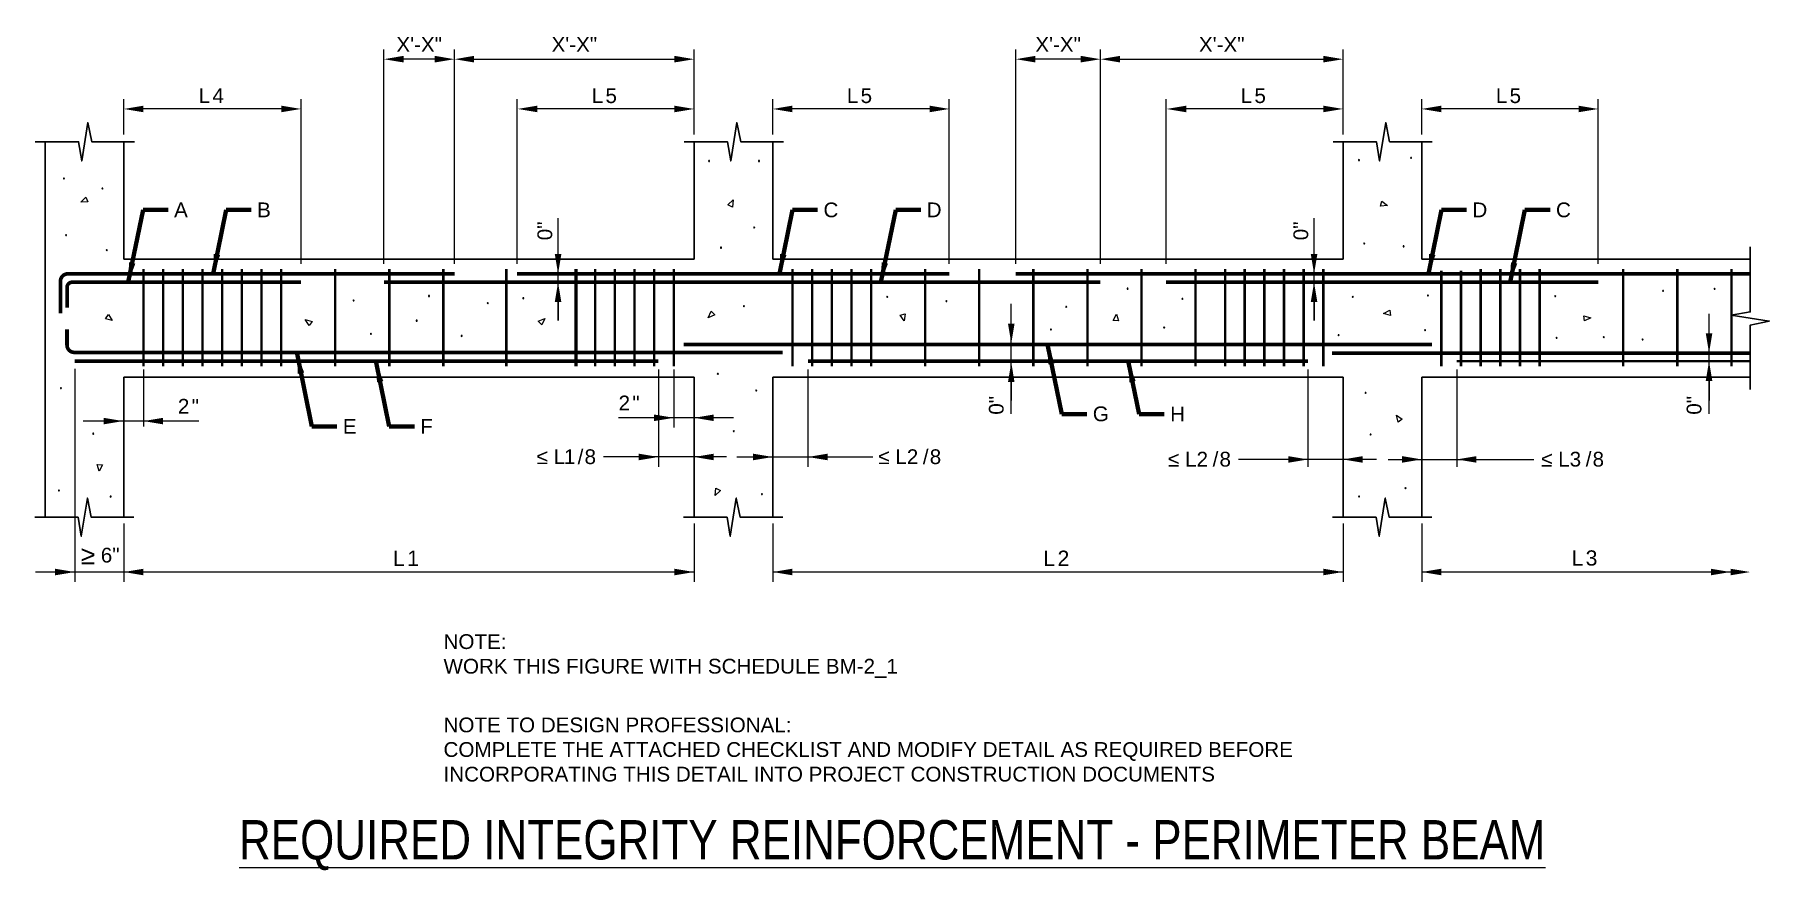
# Model space of a CAD drawing. Header units: inches. Extents: x -2233 to -2056, y 1229 to 1314.
import ezdxf

# ---------------------------------------------------------------- set-up
doc = ezdxf.new("R2010")
doc.units = ezdxf.units.IN
doc.header["$LTSCALE"] = 5
doc.header["$MEASUREMENT"] = 0
doc.linetypes.add('HIDDEN', pattern=[0.375, 0.25, -0.125])
for name, color, linetype, lineweight in [('S-ANNO-DIMS', 1, 'Continuous', 20), ('S-ANNO-TEXT', 7, 'Continuous', 20), ('S-DELT-PATT', 7, 'Continuous', 15), ('S-DETL', 3, 'Continuous', 30)]:
    doc.layers.add(name, color=color, linetype=linetype, lineweight=lineweight)
doc.styles.add('Romans', font='arial.ttf')
doc.dimstyles.get("Standard").update_dxf_attribs({"dimtxt": 0.18, "dimasz": 0.18, "dimexe": 0.18, "dimexo": 0.0625, "dimgap": 0.09, "dimtad": 0, "dimtih": 1, "dimtoh": 1, "dimdec": 4, "dimzin": 0, "dimdsep": 46, "dimtxsty": 'Standard', "dimcen": 0.09, "dimadec": 0, "dimazin": 0, "dimtfac": 1, "dimtdec": 4, "dimtofl": 0, "dimtmove": 0, "dimatfit": 3, "dimfxl": 1, "dimtolj": 1, "dimtzin": 0, "dimarcsym": 0})

# ---------------------------------------------------------------- blocks, each defined once
blk = doc.blocks.new('*D0')
at = {"layer": 'Defpoints', "color": 0, "transparency": 16777216}
for p in [(-2165.56, 1311.31), (-2165.56, 1302.92), (-2189.93, 1289.5)]:
    blk.add_point(p, dxfattribs=at)
at = {"layer": 'S-ANNO-DIMS', "transparency": 16777216}
for p, q in [((-2189.93, 1290.5), (-2189.93, 1312.31)), ((-2187.93, 1311.31), (-2167.56, 1311.31)), ((-2165.56, 1303.92), (-2165.56, 1312.31))]:
    blk.add_line(p, q, dxfattribs=at)
for points in [[(-2187.93, 1311.65), (-2187.93, 1310.98), (-2189.93, 1311.31)], [(-2167.56, 1311.65), (-2167.56, 1310.98), (-2165.56, 1311.31)]]:
    blk.add_solid(points, dxfattribs=at)
at = {"layer": 'S-ANNO-DIMS', "transparency": 16777216, "insert": (-2177.74, 1312.81), "char_height": 1.5, "attachment_point": 5, "style": 'Romans'}
blk.add_mtext('\\A1;X\'-X"', dxfattribs=at)
blk = doc.blocks.new('*D1')
at = {"layer": 'Defpoints', "color": 0, "transparency": 16777216}
for p in [(-2197.11, 1311.31), (-2197.11, 1289.5), (-2189.93, 1289.5)]:
    blk.add_point(p, dxfattribs=at)
at = {"layer": 'S-ANNO-DIMS', "transparency": 16777216}
for p, q in [((-2197.11, 1290.5), (-2197.11, 1312.31)), ((-2191.93, 1311.31), (-2195.11, 1311.31)), ((-2189.93, 1290.5), (-2189.93, 1312.31))]:
    blk.add_line(p, q, dxfattribs=at)
for points in [[(-2195.11, 1311.65), (-2195.11, 1310.98), (-2197.11, 1311.31)], [(-2191.93, 1311.65), (-2191.93, 1310.98), (-2189.93, 1311.31)]]:
    blk.add_solid(points, dxfattribs=at)
at = {"layer": 'S-ANNO-DIMS', "transparency": 16777216, "insert": (-2193.52, 1312.81), "char_height": 1.5, "attachment_point": 5, "style": 'Romans'}
blk.add_mtext('\\A1;X\'-X"', dxfattribs=at)
blk = doc.blocks.new('*D2')
at = {"layer": 'Defpoints', "color": 0, "transparency": 16777216}
for p in [(-2099.56, 1311.31), (-2099.56, 1302.92), (-2124.24, 1289.5)]:
    blk.add_point(p, dxfattribs=at)
at = {"layer": 'S-ANNO-DIMS', "transparency": 16777216}
for p, q in [((-2124.24, 1290.5), (-2124.24, 1312.31)), ((-2122.24, 1311.31), (-2101.56, 1311.31)), ((-2099.56, 1303.92), (-2099.56, 1312.31))]:
    blk.add_line(p, q, dxfattribs=at)
for points in [[(-2122.24, 1311.65), (-2122.24, 1310.98), (-2124.24, 1311.31)], [(-2101.56, 1311.65), (-2101.56, 1310.98), (-2099.56, 1311.31)]]:
    blk.add_solid(points, dxfattribs=at)
at = {"layer": 'S-ANNO-DIMS', "transparency": 16777216, "insert": (-2111.9, 1312.81), "char_height": 1.5, "attachment_point": 5, "style": 'Romans'}
blk.add_mtext('\\A1;X\'-X"', dxfattribs=at)
blk = doc.blocks.new('*D3')
at = {"layer": 'Defpoints', "color": 0, "transparency": 16777216}
for p in [(-2132.85, 1311.31), (-2132.85, 1289.5), (-2124.24, 1289.5)]:
    blk.add_point(p, dxfattribs=at)
at = {"layer": 'S-ANNO-DIMS', "transparency": 16777216}
for p, q in [((-2132.85, 1290.5), (-2132.85, 1312.31)), ((-2126.24, 1311.31), (-2130.85, 1311.31)), ((-2124.24, 1290.5), (-2124.24, 1312.31))]:
    blk.add_line(p, q, dxfattribs=at)
for points in [[(-2130.85, 1311.65), (-2130.85, 1310.98), (-2132.85, 1311.31)], [(-2126.24, 1311.65), (-2126.24, 1310.98), (-2124.24, 1311.31)]]:
    blk.add_solid(points, dxfattribs=at)
at = {"layer": 'S-ANNO-DIMS', "transparency": 16777216, "insert": (-2128.54, 1312.81), "char_height": 1.5, "attachment_point": 5, "style": 'Romans'}
blk.add_mtext('\\A1;X\'-X"', dxfattribs=at)

msp = doc.modelspace()

# ---------------------------------------------------------------- linework, layer by layer
at = {"layer": 'S-ANNO-DIMS'}
for p, q in [((-2223.561649, 1303.670649), (-2223.561649, 1307.253982)), ((-2205.536859, 1290.499494), (-2205.536859, 1307.253982)), ((-2183.561649, 1290.499494), (-2183.561649, 1307.253982)), ((-2157.561649, 1303.670683), (-2157.561649, 1307.253982)), ((-2139.61324, 1290.499494), (-2139.61324, 1307.253982)), ((-2117.561649, 1290.499494), (-2117.561649, 1307.253982)), ((-2099.561649, 1303.670717), (-2099.561649, 1307.253982)), ((-2091.561649, 1303.670717), (-2091.561649, 1307.253982)), ((-2073.61324, 1290.499494), (-2073.61324, 1307.253982)), ((-2207.536859, 1306.253982), (-2221.561649, 1306.253982)), ((-2167.561649, 1306.253982), (-2181.510058, 1306.253982)), ((-2165.561649, 1303.670683), (-2165.561649, 1307.003982)), ((-2141.61324, 1306.253982), (-2155.561649, 1306.253982)), ((-2101.561649, 1306.254016), (-2115.510058, 1306.254016)), ((-2075.61324, 1306.254016), (-2089.561649, 1306.254016)), ((-2179.396408, 1284.766685), (-2179.396408, 1295.150468)), ((-2102.509793, 1284.766685), (-2102.509793, 1295.150468)), ((-2179.396408, 1286.766685), (-2179.396408, 1284.766685)), ((-2133.305913, 1275.277593), (-2133.305913, 1286.435692)), ((-2102.509793, 1286.766685), (-2102.509793, 1284.766685)), ((-2062.340808, 1283.450611), (-2062.340808, 1285.450611)), ((-2062.340808, 1275.277593), (-2062.340808, 1285.002506)), ((-2062.340808, 1280.624613), (-2062.340808, 1283.172819)), ((-2228.550112, 1279.861919), (-2228.550112, 1258.198249)), ((-2221.561649, 1279.782544), (-2221.561649, 1273.974477)), ((-2169.191796, 1279.782544), (-2169.191796, 1269.890355)), ((-2167.623786, 1279.782544), (-2167.623786, 1273.882406)), ((-2153.993665, 1279.782544), (-2153.993665, 1269.890355)), ((-2103.129633, 1279.782544), (-2103.129633, 1269.890355)), ((-2087.993665, 1279.782544), (-2087.993665, 1269.890355)), ((-2133.305913, 1278.624613), (-2133.305913, 1276.624613)), ((-2062.340808, 1278.624613), (-2062.340808, 1276.624613)), ((-2215.943641, 1274.535391), (-2227.685923, 1274.535391)), ((-2161.561649, 1274.868724), (-2173.241794, 1274.868724)), ((-2162.260541, 1270.890946), (-2174.788187, 1270.890946)), ((-2161.213226, 1270.890946), (-2147.376666, 1270.890946)), ((-2096.146139, 1270.640355), (-2110.212052, 1270.640355)), ((-2094.977159, 1270.640355), (-2080.161551, 1270.640355)), ((-2223.561649, 1264.121354), (-2223.561649, 1258.198249)), ((-2165.561649, 1264.121388), (-2165.561649, 1258.198249)), ((-2157.561649, 1264.121388), (-2157.561649, 1258.198249)), ((-2099.561649, 1264.121422), (-2099.561649, 1258.198249)), ((-2091.561649, 1264.121388), (-2091.561649, 1258.198249)), ((-2165.561649, 1259.199578), (-2232.550112, 1259.199578)), ((-2099.561649, 1259.199578), (-2157.561649, 1259.199578)), ((-2059.654342, 1259.199578), (-2091.561649, 1259.199578))]:
    msp.add_line(p, q, dxfattribs=at)
for points in [[(-2221.561649, 1306.587315), (-2221.561649, 1305.920649), (-2223.561649, 1306.253982)], [(-2207.536859, 1306.587315), (-2207.536859, 1305.920649), (-2205.536859, 1306.253982)], [(-2181.510058, 1306.587315), (-2181.510058, 1305.920649), (-2183.510058, 1306.253982)], [(-2167.561649, 1306.587315), (-2167.561649, 1305.920649), (-2165.561649, 1306.253982)], [(-2155.561649, 1306.587315), (-2155.561649, 1305.920649), (-2157.561649, 1306.253982)], [(-2141.61324, 1306.587315), (-2141.61324, 1305.920649), (-2139.61324, 1306.253982)], [(-2115.510058, 1306.587349), (-2115.510058, 1305.920683), (-2117.510058, 1306.254016)], [(-2101.561649, 1306.587349), (-2101.561649, 1305.920683), (-2099.561649, 1306.254016)], [(-2089.561649, 1306.587349), (-2089.561649, 1305.920683), (-2091.561649, 1306.254016)], [(-2075.61324, 1306.587349), (-2075.61324, 1305.920683), (-2073.61324, 1306.254016)], [(-2179.729703, 1291.499263), (-2179.063036, 1291.499263), (-2179.39637, 1289.499263)], [(-2102.843088, 1291.499263), (-2102.176422, 1291.499263), (-2102.509755, 1289.499263)], [(-2179.729742, 1286.643745), (-2179.063075, 1286.643745), (-2179.396408, 1288.643745)], [(-2102.843127, 1286.643745), (-2102.17646, 1286.643745), (-2102.509793, 1288.643745)], [(-2133.639207, 1284.435924), (-2132.972541, 1284.435924), (-2133.305874, 1282.435924)], [(-2062.674142, 1283.450611), (-2062.007475, 1283.450611), (-2062.340808, 1281.450611)], [(-2133.639246, 1278.501672), (-2132.972579, 1278.501672), (-2133.305913, 1280.501672)], [(-2062.674142, 1278.624613), (-2062.007475, 1278.624613), (-2062.340808, 1280.624613)], [(-2225.623786, 1274.868724), (-2225.623786, 1274.202058), (-2223.623786, 1274.535391)], [(-2219.561649, 1274.868724), (-2219.561649, 1274.202058), (-2221.561649, 1274.535391)], [(-2169.623786, 1275.202058), (-2169.623786, 1274.535391), (-2167.623786, 1274.868724)], [(-2163.561649, 1275.202058), (-2163.561649, 1274.535391), (-2165.561649, 1274.868724)], [(-2171.191796, 1271.224279), (-2171.191796, 1270.557612), (-2169.191796, 1270.890946)], [(-2163.561649, 1271.224279), (-2163.561649, 1270.557612), (-2165.561649, 1270.890946)], [(-2159.561649, 1271.224279), (-2159.561649, 1270.557612), (-2157.561649, 1270.890946)], [(-2151.993665, 1271.224279), (-2151.993665, 1270.557612), (-2153.993665, 1270.890946)], [(-2105.129633, 1270.973689), (-2105.129633, 1270.307022), (-2103.129633, 1270.640355)], [(-2097.561649, 1270.973689), (-2097.561649, 1270.307022), (-2099.561649, 1270.640355)], [(-2093.561649, 1270.973689), (-2093.561649, 1270.307022), (-2091.561649, 1270.640355)], [(-2085.993665, 1270.973689), (-2085.993665, 1270.307022), (-2087.993665, 1270.640355)], [(-2230.550112, 1259.532912), (-2230.550112, 1258.866245), (-2228.550112, 1259.199578)], [(-2221.561649, 1259.532912), (-2221.561649, 1258.866245), (-2223.561649, 1259.199578)], [(-2167.561649, 1259.532912), (-2167.561649, 1258.866245), (-2165.561649, 1259.199578)], [(-2155.561649, 1259.532912), (-2155.561649, 1258.866245), (-2157.561649, 1259.199578)], [(-2101.561649, 1259.532912), (-2101.561649, 1258.866245), (-2099.561649, 1259.199578)], [(-2089.561649, 1259.532912), (-2089.561649, 1258.866245), (-2091.561649, 1259.199578)], [(-2062.154342, 1259.532912), (-2062.154342, 1258.866245), (-2060.154342, 1259.199578)], [(-2060.154342, 1259.532912), (-2060.154342, 1258.866245), (-2058.154342, 1259.199578)], [(-2059.654342, 1259.449578), (-2059.654342, 1258.949578), (-2058.154342, 1259.199578)]]:
    msp.add_solid(points, dxfattribs=at)
at = {"layer": 'S-DELT-PATT', "flags": 128}
for points in [[(-2164.082557, 1300.96293, 1), (-2163.978877, 1300.96293, 1)], [(-2164.082557, 1300.96293, 1), (-2163.978877, 1300.96293, 1)], [(-2159.013985, 1300.96293, 1), (-2158.910305, 1300.96293, 1)], [(-2159.013985, 1300.96293, 1), (-2158.910305, 1300.96293, 1)], [(-2097.992122, 1301.059306, 1), (-2097.888442, 1301.059306, 1)], [(-2097.992122, 1301.059306, 1), (-2097.888442, 1301.059306, 1)], [(-2092.699743, 1301.286005, 1), (-2092.596063, 1301.286005, 1)], [(-2092.699743, 1301.286005, 1), (-2092.596063, 1301.286005, 1)], [(-2229.699674, 1299.196603, 1), (-2229.595994, 1299.196603, 1)], [(-2229.699674, 1299.196603, 1), (-2229.595994, 1299.196603, 1)], [(-2225.788055, 1298.163881, 1), (-2225.684375, 1298.163881, 1)], [(-2225.788055, 1298.163881, 1), (-2225.684375, 1298.163881, 1)], [(-2229.47826, 1293.442862, 1), (-2229.37458, 1293.442862, 1)], [(-2229.47826, 1293.442862, 1), (-2229.37458, 1293.442862, 1)], [(-2159.496706, 1294.208332, 1), (-2159.393026, 1294.208332, 1)], [(-2159.496706, 1294.208332, 1), (-2159.393026, 1294.208332, 1)], [(-2225.34523, 1291.893777, 1), (-2225.24155, 1291.893777, 1)], [(-2225.34523, 1291.893777, 1), (-2225.24155, 1291.893777, 1)], [(-2162.875754, 1292.157829, 1), (-2162.772074, 1292.157829, 1)], [(-2162.875754, 1292.157829, 1), (-2162.772074, 1292.157829, 1)], [(-2097.462884, 1292.595883, 1), (-2097.359204, 1292.595883, 1)], [(-2097.462884, 1292.595883, 1), (-2097.359204, 1292.595883, 1)], [(-2093.455797, 1292.293618, 1), (-2093.352117, 1292.293618, 1)], [(-2093.455797, 1292.293618, 1), (-2093.352117, 1292.293618, 1)], [(-2121.523264, 1287.989981, 1), (-2121.419584, 1287.989981, 1)], [(-2121.523264, 1287.989981, 1), (-2121.419584, 1287.989981, 1)], [(-2061.832894, 1287.982519, 1), (-2061.729214, 1287.982519, 1)], [(-2061.832894, 1287.982519, 1), (-2061.729214, 1287.982519, 1)], [(-2200.251833, 1286.803929, 1), (-2200.148153, 1286.803929, 1)], [(-2200.251833, 1286.803929, 1), (-2200.148153, 1286.803929, 1)], [(-2192.576204, 1287.246526, 1), (-2192.472524, 1287.246526, 1)], [(-2192.576204, 1287.246526, 1), (-2192.472524, 1287.246526, 1)], [(-2186.59807, 1286.508867, 1), (-2186.49439, 1286.508867, 1)], [(-2186.59807, 1286.508867, 1), (-2186.49439, 1286.508867, 1)], [(-2182.981668, 1287.025228, 1), (-2182.877988, 1287.025228, 1)], [(-2182.981668, 1287.025228, 1), (-2182.877988, 1287.025228, 1)], [(-2160.545218, 1286.213802, 1), (-2160.441538, 1286.213802, 1)], [(-2160.545218, 1286.213802, 1), (-2160.441538, 1286.213802, 1)], [(-2145.972683, 1287.172945, 1), (-2145.869003, 1287.172945, 1)], [(-2145.972683, 1287.172945, 1), (-2145.869003, 1287.172945, 1)], [(-2139.953221, 1286.727291, 1), (-2139.849541, 1286.727291, 1)], [(-2139.953221, 1286.727291, 1), (-2139.849541, 1286.727291, 1)], [(-2127.76567, 1286.133082, 1), (-2127.66199, 1286.133082, 1)], [(-2127.76567, 1286.133082, 1), (-2127.66199, 1286.133082, 1)], [(-2115.94969, 1286.950118, 1), (-2115.84601, 1286.950118, 1)], [(-2115.94969, 1286.950118, 1), (-2115.84601, 1286.950118, 1)], [(-2098.624493, 1287.166038, 1), (-2098.520813, 1287.166038, 1)], [(-2098.624493, 1287.166038, 1), (-2098.520813, 1287.166038, 1)], [(-2090.98907, 1287.305638, 1), (-2090.88539, 1287.305638, 1)], [(-2090.98907, 1287.305638, 1), (-2090.88539, 1287.305638, 1)], [(-2078.033345, 1287.236341, 1), (-2077.929665, 1287.236341, 1)], [(-2078.033345, 1287.236341, 1), (-2077.929665, 1287.236341, 1)], [(-2067.058846, 1287.758666, 1), (-2066.955166, 1287.758666, 1)], [(-2067.058846, 1287.758666, 1), (-2066.955166, 1287.758666, 1)], [(-2193.830875, 1284.738484, 1), (-2193.727195, 1284.738484, 1)], [(-2193.830875, 1284.738484, 1), (-2193.727195, 1284.738484, 1)], [(-2198.480534, 1283.410698, 1), (-2198.376854, 1283.410698, 1)], [(-2198.480534, 1283.410698, 1), (-2198.376854, 1283.410698, 1)], [(-2189.255019, 1283.1894, 1), (-2189.151339, 1283.1894, 1)], [(-2189.255019, 1283.1894, 1), (-2189.151339, 1283.1894, 1)], [(-2129.32627, 1283.830531, 1), (-2129.22259, 1283.830531, 1)], [(-2129.32627, 1283.830531, 1), (-2129.22259, 1283.830531, 1)], [(-2117.807548, 1284.053357, 1), (-2117.703868, 1284.053357, 1)], [(-2117.807548, 1284.053357, 1), (-2117.703868, 1284.053357, 1)], [(-2100.067774, 1283.257237, 1), (-2099.964094, 1283.257237, 1)], [(-2100.067774, 1283.257237, 1), (-2099.964094, 1283.257237, 1)], [(-2091.268414, 1283.769103, 1), (-2091.164734, 1283.769103, 1)], [(-2091.268414, 1283.769103, 1), (-2091.164734, 1283.769103, 1)], [(-2077.898146, 1283.00094, 1), (-2077.794466, 1283.00094, 1)], [(-2077.898146, 1283.00094, 1), (-2077.794466, 1283.00094, 1)], [(-2073.10602, 1283.057742, 1), (-2073.00234, 1283.057742, 1)], [(-2073.10602, 1283.057742, 1), (-2073.00234, 1283.057742, 1)], [(-2069.149227, 1282.833889, 1), (-2069.045547, 1282.833889, 1)], [(-2069.149227, 1282.833889, 1), (-2069.045547, 1282.833889, 1)], [(-2163.199151, 1279.328511, 1), (-2163.095471, 1279.328511, 1)], [(-2163.199151, 1279.328511, 1), (-2163.095471, 1279.328511, 1)], [(-2230.00372, 1277.884759, 1), (-2229.90004, 1277.884759, 1)], [(-2230.00372, 1277.884759, 1), (-2229.90004, 1277.884759, 1)], [(-2159.29055, 1277.656955, 1), (-2159.18687, 1277.656955, 1)], [(-2159.29055, 1277.656955, 1), (-2159.18687, 1277.656955, 1)], [(-2097.320885, 1277.394034, 1), (-2097.217205, 1277.394034, 1)], [(-2097.320885, 1277.394034, 1), (-2097.217205, 1277.394034, 1)], [(-2226.72427, 1273.256644, 1), (-2226.62059, 1273.256644, 1)], [(-2226.72427, 1273.256644, 1), (-2226.62059, 1273.256644, 1)], [(-2161.578478, 1273.526064, 1), (-2161.474798, 1273.526064, 1)], [(-2161.578478, 1273.526064, 1), (-2161.474798, 1273.526064, 1)], [(-2096.808753, 1273.159498, 1), (-2096.705073, 1273.159498, 1)], [(-2096.808753, 1273.159498, 1), (-2096.705073, 1273.159498, 1)], [(-2230.216303, 1267.477259, 1), (-2230.112623, 1267.477259, 1)], [(-2230.216303, 1267.477259, 1), (-2230.112623, 1267.477259, 1)], [(-2224.952213, 1266.860572, 1), (-2224.848533, 1266.860572, 1)], [(-2224.952213, 1266.860572, 1), (-2224.848533, 1266.860572, 1)], [(-2158.713029, 1267.121042, 1), (-2158.609349, 1267.121042, 1)], [(-2158.713029, 1267.121042, 1), (-2158.609349, 1267.121042, 1)], [(-2097.987075, 1266.878569, 1), (-2097.883395, 1266.878569, 1)], [(-2097.987075, 1266.878569, 1), (-2097.883395, 1266.878569, 1)], [(-2093.263127, 1267.720026, 1), (-2093.159447, 1267.720026, 1)], [(-2093.263127, 1267.720026, 1), (-2093.159447, 1267.720026, 1)]]:
    msp.add_lwpolyline(points, format="xyb", close=True, dxfattribs=at)
for points in [[(-2227.208812, 1296.811266), (-2227.940794, 1296.771575), (-2227.432875, 1297.291771)], [(-2227.208812, 1296.811266), (-2227.940794, 1296.771575), (-2227.432875, 1297.291771)], [(-2162.124977, 1296.513718), (-2161.58976, 1297.014632), (-2161.644473, 1296.289655)], [(-2162.124977, 1296.513718), (-2161.58976, 1297.014632), (-2161.644473, 1296.289655)], [(-2095.628502, 1296.882239), (-2095.042258, 1296.442135), (-2095.765722, 1296.370126)], [(-2095.628502, 1296.882239), (-2095.042258, 1296.442135), (-2095.765722, 1296.370126)], [(-2225.133971, 1285.359795), (-2224.733606, 1284.745725), (-2225.438068, 1284.925498)], [(-2225.133971, 1285.359795), (-2224.733606, 1284.745725), (-2225.438068, 1284.925498)], [(-2204.702098, 1284.237599), (-2205.102463, 1284.851668), (-2204.398, 1284.671895)], [(-2204.702098, 1284.237599), (-2205.102463, 1284.851668), (-2204.398, 1284.671895)], [(-2181.426008, 1284.685082), (-2180.751745, 1284.972732), (-2181.051115, 1284.310189)], [(-2181.426008, 1284.685082), (-2180.751745, 1284.972732), (-2181.051115, 1284.310189)], [(-2163.466482, 1285.323735), (-2164.140745, 1285.036085), (-2163.841375, 1285.698628)], [(-2163.466482, 1285.323735), (-2164.140745, 1285.036085), (-2163.841375, 1285.698628)], [(-2144.106367, 1285.438823), (-2144.194386, 1284.711069), (-2144.61848, 1285.301602)], [(-2144.106367, 1285.438823), (-2144.194386, 1284.711069), (-2144.61848, 1285.301602)], [(-2122.930849, 1284.757276), (-2122.599232, 1285.411037), (-2122.402689, 1284.711068)], [(-2122.930849, 1284.757276), (-2122.599232, 1285.411037), (-2122.402689, 1284.711068)], [(-2094.745973, 1285.271665), (-2095.447386, 1285.48472), (-2094.792181, 1285.799826)], [(-2094.745973, 1285.271665), (-2095.447386, 1285.48472), (-2094.792181, 1285.799826)], [(-2075.068494, 1285.239228), (-2074.36708, 1285.026174), (-2075.022286, 1284.711068)], [(-2075.068494, 1285.239228), (-2074.36708, 1285.026174), (-2075.022286, 1284.711068)], [(-2093.972455, 1274.433461), (-2094.138651, 1275.14743), (-2093.538158, 1274.737559)], [(-2093.972455, 1274.433461), (-2094.138651, 1275.14743), (-2093.538158, 1274.737559)], [(-2225.745231, 1270.091248), (-2226.076848, 1269.437487), (-2226.273392, 1270.137456)], [(-2225.745231, 1270.091248), (-2226.076848, 1269.437487), (-2226.273392, 1270.137456)], [(-2162.876726, 1267.485738), (-2163.411943, 1266.984824), (-2163.35723, 1267.709801)], [(-2162.876726, 1267.485738), (-2163.411943, 1266.984824), (-2163.35723, 1267.709801)]]:
    msp.add_lwpolyline(points, close=True, dxfattribs=at)
at = {"layer": 'S-DETL', "linetype": 'Continuous'}
for p, q in [((-2231.561649, 1302.920649), (-2231.561649, 1264.771842)), ((-2223.561649, 1302.920649), (-2223.561649, 1290.999494)), ((-2165.561649, 1302.920683), (-2165.561649, 1290.999494)), ((-2157.561649, 1302.920683), (-2157.561649, 1290.999494)), ((-2099.561649, 1302.920717), (-2099.561649, 1290.999494)), ((-2091.561649, 1302.920717), (-2091.561649, 1290.999494)), ((-2165.561649, 1290.999494), (-2223.561649, 1290.999494)), ((-2099.561649, 1290.999494), (-2157.561649, 1290.999494)), ((-2058.154342, 1290.999494), (-2091.561649, 1290.999494)), ((-2187.608783, 1278.999494), (-2223.561649, 1278.999494)), ((-2223.561649, 1278.999494), (-2223.561649, 1264.771842)), ((-2165.561649, 1278.999494), (-2187.608783, 1278.999494)), ((-2165.561649, 1278.999494), (-2165.561649, 1264.771877)), ((-2099.561649, 1278.999494), (-2157.561649, 1278.999494)), ((-2157.561649, 1278.999494), (-2157.561649, 1264.771877)), ((-2099.561649, 1278.999529), (-2099.561649, 1264.771911)), ((-2091.561649, 1278.999529), (-2091.561649, 1264.771911)), ((-2058.154342, 1278.999494), (-2091.561649, 1278.999494))]:
    msp.add_line(p, q, dxfattribs=at)
for points in [[(-2222.484596, 1302.920649), (-2226.825567, 1302.920649), (-2227.225648, 1304.863941), (-2227.842567, 1300.977357), (-2228.166449, 1302.920649), (-2232.583619, 1302.920649)], [(-2156.484596, 1302.920683), (-2160.825567, 1302.920683), (-2161.225648, 1304.863975), (-2161.842567, 1300.977391), (-2162.166449, 1302.920683), (-2166.583619, 1302.920683)], [(-2090.484596, 1302.920717), (-2094.825567, 1302.920717), (-2095.225648, 1304.864009), (-2095.842567, 1300.977425), (-2096.166449, 1302.920717), (-2100.583619, 1302.920717)], [(-2058.154342, 1277.745458), (-2058.154342, 1284.290988), (-2056.21105, 1284.691069), (-2060.097634, 1285.307988), (-2058.154342, 1285.63187), (-2058.154342, 1292.253599)], [(-2222.525556, 1264.771842), (-2226.866527, 1264.771842), (-2227.266608, 1266.715134), (-2227.883527, 1262.82855), (-2228.207409, 1264.771842), (-2232.624579, 1264.771842)], [(-2156.525556, 1264.771877), (-2160.866527, 1264.771877), (-2161.266608, 1266.715169), (-2161.883527, 1262.828585), (-2162.207409, 1264.771877), (-2166.624579, 1264.771877)], [(-2090.525556, 1264.771911), (-2094.866527, 1264.771911), (-2095.266608, 1266.715203), (-2095.883527, 1262.828619), (-2096.207409, 1264.771911), (-2100.624579, 1264.771911)]]:
    msp.add_lwpolyline(points, dxfattribs=at)
at = {"layer": 'S-DETL', "linetype": 'Continuous', "const_width": 0.375}
for points in [[(-2189.92698, 1289.499494), (-2229.25234, 1289.499494, 0.4142135624), (-2230.00234, 1288.749494), (-2230.00234, 1285.499494)], [(-2205.536859, 1288.643745), (-2228.825989, 1288.643745, 0.4142135624), (-2229.325989, 1288.143745), (-2229.325989, 1286.057673)], [(-2156.56165, 1281.516996), (-2187.608783, 1281.516996), (-2228.589419, 1281.516996, -0.4142135624), (-2229.339419, 1282.266996), (-2229.339419, 1283.873069)]]:
    msp.add_lwpolyline(points, format="xyb", dxfattribs=at)
at = {"layer": 'S-DETL', "linetype": 'Continuous'}
for points, const_width in [([(-2221.561649, 1280.115309), (-2221.561649, 1290.002799)], 0.25), ([(-2219.561649, 1280.115309), (-2219.561649, 1290.002799)], 0.25), ([(-2217.561649, 1280.115309), (-2217.561649, 1290.002799)], 0.25), ([(-2215.561649, 1280.115309), (-2215.561649, 1290.002799)], 0.25), ([(-2213.561649, 1280.115309), (-2213.561649, 1290.002799)], 0.25), ([(-2211.561649, 1280.115309), (-2211.561649, 1290.002799)], 0.25), ([(-2209.561649, 1280.115309), (-2209.561649, 1290.002799)], 0.25), ([(-2207.561649, 1280.115309), (-2207.561649, 1290.002799)], 0.25), ([(-2202.061042, 1280.115309), (-2202.061042, 1290.002799)], 0.25), ([(-2196.560434, 1280.115309), (-2196.560434, 1290.002799)], 0.25), ([(-2191.059827, 1280.115309), (-2191.059827, 1290.002799)], 0.25), ([(-2184.654314, 1280.115309), (-2184.654314, 1290.002799)], 0.25), ([(-2183.561649, 1289.499494), (-2139.61324, 1289.499494)], 0.375), ([(-2177.624401, 1280.115309), (-2177.612802, 1290.002799)], 0.25), ([(-2177.540162, 1280.115309), (-2177.540162, 1290.002799)], 0.25), ([(-2175.624399, 1280.115309), (-2175.612801, 1290.002799)], 0.25), ([(-2173.624398, 1280.115309), (-2173.6128, 1290.002799)], 0.25), ([(-2171.624396, 1280.115309), (-2171.612798, 1290.002799)], 0.25), ([(-2169.624395, 1280.115309), (-2169.612797, 1290.002799)], 0.25), ([(-2167.624394, 1280.115309), (-2167.612796, 1290.002799)], 0.25), ([(-2155.561649, 1280.115309), (-2155.561649, 1290.002799)], 0.25), ([(-2153.561649, 1280.115309), (-2153.561649, 1290.002799)], 0.25), ([(-2151.561649, 1280.115309), (-2151.561649, 1290.002799)], 0.25), ([(-2149.561649, 1280.115309), (-2149.561649, 1290.002799)], 0.25), ([(-2147.561649, 1280.115309), (-2147.561649, 1290.002799)], 0.25), ([(-2142.061042, 1280.115309), (-2142.061042, 1290.002799)], 0.25), ([(-2136.560434, 1280.115309), (-2136.560434, 1290.002799)], 0.25), ([(-2132.850329, 1289.499494), (-2058.154342, 1289.499494)], 0.375), ([(-2131.059827, 1280.115309), (-2131.059827, 1290.002799)], 0.25), ([(-2125.559219, 1280.115309), (-2125.559219, 1290.002799)], 0.25), ([(-2120.058612, 1280.115309), (-2120.058612, 1290.002799)], 0.25), ([(-2114.558004, 1280.115309), (-2114.558004, 1290.002799)], 0.25), ([(-2111.561649, 1280.115309), (-2111.561649, 1290.002799)], 0.25), ([(-2109.561649, 1280.115309), (-2109.561649, 1290.002799)], 0.25), ([(-2107.561649, 1280.115309), (-2107.561649, 1290.002799)], 0.25), ([(-2105.561649, 1280.115309), (-2105.561649, 1290.002799)], 0.25), ([(-2103.561649, 1280.115309), (-2103.561649, 1290.002799)], 0.25), ([(-2101.561649, 1280.115309), (-2101.561649, 1290.002799)], 0.25), ([(-2089.561649, 1280.115309), (-2089.561649, 1289.8158)], 0.25), ([(-2087.561649, 1280.115309), (-2087.561649, 1289.8158)], 0.25), ([(-2085.561649, 1280.115309), (-2085.561649, 1290.002799)], 0.25), ([(-2083.561649, 1280.115309), (-2083.561649, 1290.002799)], 0.25), ([(-2081.561649, 1280.115309), (-2081.561649, 1290.002799)], 0.25), ([(-2079.561649, 1280.115309), (-2079.561649, 1290.002799)], 0.25), ([(-2071.064687, 1280.115309), (-2071.064687, 1290.002799)], 0.25), ([(-2065.564079, 1280.115309), (-2065.564079, 1290.002799)], 0.25), ([(-2060.063472, 1280.115309), (-2060.063472, 1290.002799)], 0.25), ([(-2124.235415, 1288.643745), (-2187.608783, 1288.643745), (-2197.106157, 1288.643745)], 0.375), ([(-2117.561649, 1288.643745), (-2073.61324, 1288.643745)], 0.375), ([(-2228.550112, 1280.611919), (-2187.608783, 1280.611919), (-2169.191796, 1280.611919)], 0.375), ([(-2166.621817, 1282.311715), (-2090.529436, 1282.311715)], 0.375), ([(-2153.993665, 1280.624618), (-2103.129633, 1280.624618)], 0.375), ([(-2100.669213, 1281.450611), (-2058.154342, 1281.450611)], 0.375), ([(-2087.993665, 1280.624613), (-2058.154342, 1280.624613)], 0.25)]:
    msp.add_lwpolyline(points, dxfattribs=dict(at, const_width=const_width))

# ---------------------------------------------------------------- texts
at = {"layer": 'S-ANNO-DIMS', "style": 'Romans'}
for s, insert, char_height, attachment_point in [('\\A1;\\pxqc;{\\T1.2;L4}', (-2214.549254, 1308.353982), 1.5, 2), ('\\A1;\\pxqc;{\\T1.2;L5}', (-2174.574044, 1308.353982), 1.5, 2), ('\\A1;\\pxqc;{\\T1.2;L5}', (-2148.625635, 1308.353982), 1.5, 2), ('\\A1;\\pxqc;{\\T1.2;L5}', (-2108.574044, 1308.354016), 1.5, 2), ('\\A1;\\pxqc;{\\T1.2;L5}', (-2082.625635, 1308.354016), 1.5, 2), ('\\A1;\\pxql;{\\T1.2;2"}', (-2218.061649, 1276.79153), 1.5, 1), ('\\A1;\\pxql;{\\T1.2;2"}', (-2173.241794, 1277.124863), 1.5, 1), ('≤ {\\A1;\\T0.9;L\\T1.2;1/\\T1;8}', (-2175.538187, 1271.666526), 1.49999999, 3), ('≤ {\\A1;L\\T1.4;2\\T1.2;/\\T1;8}', (-2140.433282, 1271.666526), 1.49999999, 3), ('≤ {\\A1;L\\T1.4;2\\T1.2;/\\T1;8}', (-2110.962052, 1271.415935), 1.49999999, 3), ('≤ {\\A1;L\\T1.4;3\\T1.2;/\\T1;8}', (-2079.411551, 1271.415935), 1.49999999, 1)]:
    msp.add_mtext(s, dxfattribs=dict(at, insert=insert, char_height=char_height, attachment_point=attachment_point))
at = {"layer": 'S-ANNO-DIMS', "char_height": 1.5, "attachment_point": 5, "rotation": 90, "style": 'Romans'}
for insert in [(-2180.733664, 1293.863708), (-2103.847049, 1293.863708), (-2134.821772, 1276.139633), (-2063.856668, 1276.139633)]:
    msp.add_mtext('\\A1;0"', dxfattribs=dict(at, insert=insert))
at = {"layer": 'S-ANNO-DIMS', "insert": (-2227.922056, 1261.850158), "char_height": 1.49999999, "width": 35.70384717, "attachment_point": 1, "style": 'Romans'}
msp.add_mtext('{\\H1.25x;≥\\A1;\\H0.8x; 6"    }', dxfattribs=at)
at = {"layer": 'S-ANNO-DIMS', "color": 7, "linetype": 'HIDDEN', "char_height": 1.54719034, "attachment_point": 3, "style": 'Romans'}
for s, insert in [('\\A1;{\\T1.2;\\C256;L\\A0;\\T1;1}', (-2193.54215, 1261.371977)), ('\\A1;{\\T1.2;\\C256;L\\A0;\\T1;2}', (-2127.400729, 1261.371977)), ('\\A1;{\\T1.2;\\C256;L\\A0;\\T1;3}', (-2073.68916, 1261.399417))]:
    msp.add_mtext_dynamic_manual_height_columns(s, width=6.24377679, gutter_width=1, heights=[0], dxfattribs=dict(at, insert=insert))
at = {"layer": 'S-ANNO-TEXT', "style": 'Romans', "width": 0.8}
msp.add_text('%%UREQUIRED INTEGRITY REINFORCEMENT - PERIMETER BEAM', height=4, dxfattribs=at).set_placement((-2211.842107, 1229.989245))
at = {"layer": 'S-ANNO-TEXT', "char_height": 1.5, "style": 'Romans'}
for s, insert, attachment_point in [('A', (-2218.449384, 1296.749455), 1), ('B', (-2210.00473, 1296.749455), 1), ('C', (-2152.404497, 1296.749455), 1), ('D', (-2141.907953, 1296.749455), 1), ('D', (-2086.404497, 1296.749472), 1), ('C', (-2077.907953, 1296.749472), 1), ('G', (-2125.014272, 1274.500537), 7), ('H', (-2117.145656, 1274.500537), 7), ('E', (-2201.280537, 1273.249534), 7), ('F', (-2193.41192, 1273.249534), 7), ('\\pxql;NOTE:\\PWORK THIS FIGURE WITH SCHEDULE BM-2_1', (-2191.045355, 1248.443604), 7), ('NOTE TO DESIGN PROFESSIONAL: \\PCOMPLETE THE ATTACHED CHECKLIST AND MODIFY DETAIL AS REQUIRED BEFORE \\PINCORPORATING THIS DETAIL INTO PROJECT CONSTRUCTION DOCUMENTS', (-2191.045355, 1244.412847), 1)]:
    msp.add_mtext(s, dxfattribs=dict(at, insert=insert, attachment_point=attachment_point))

# ---------------------------------------------------------------- dimensions: what is measured, and where the dimension line sits
at = {"layer": 'S-ANNO-DIMS'}
for base, p1, p2, picture, middle in [((-2197.106157, 1311.313309), (-2189.92698, 1289.499494), (-2197.106157, 1289.499494), '*D1', (-2193.516568, 1311.313309)), ((-2132.850329, 1311.313344), (-2124.235415, 1289.499494), (-2132.850329, 1289.499494), '*D3', (-2128.542872, 1311.313344))]:
    dim = msp.add_linear_dim(base=base, p1=p1, p2=p2, angle=180, text='X\'-X"', dimstyle='Standard', override={"dimscale": 16, "dimtxt": 0.09375, "dimasz": 0.125, "dimexe": 0.0625, "dimgap": 0.0625, "dimtih": 0, "dimtoh": 0, "dimdec": 5, "dimrnd": 0.03125, "dimzin": 7, "dimlunit": 4, "dimtxsty": 'Romans', "dimcen": 0.125, "dimclrd": 256, "dimclre": 256, "dimclrt": 256, "dimadec": 4, "dimtdec": 5, "dimtofl": 1, "dimtvp": 1, "dimfrac": 2, "dimtzin": 3, "dimlwd": 65535, "dimlwe": 65535}, dxfattribs=at)
    dim.commit()
    dim.dimension.update_dxf_attribs({"geometry": picture, "text_midpoint": middle, "dimtype": 128})
for base, p1, p2, picture, middle in [((-2165.561649, 1311.313309), (-2189.92698, 1289.499494), (-2165.561649, 1302.920683), '*D0', (-2177.744315, 1311.313309)), ((-2099.561649, 1311.313344), (-2124.235415, 1289.499494), (-2099.561649, 1302.920717), '*D2', (-2111.898532, 1311.313344))]:
    dim = msp.add_linear_dim(base=base, p1=p1, p2=p2, text='X\'-X"', dimstyle='Standard', override={"dimscale": 16, "dimtxt": 0.09375, "dimasz": 0.125, "dimexe": 0.0625, "dimgap": 0.0625, "dimtih": 0, "dimtoh": 0, "dimdec": 5, "dimrnd": 0.03125, "dimzin": 7, "dimlunit": 4, "dimtxsty": 'Romans', "dimcen": 0.125, "dimclrd": 256, "dimclre": 256, "dimclrt": 256, "dimadec": 4, "dimtdec": 5, "dimtofl": 1, "dimtvp": 1, "dimfrac": 2, "dimtzin": 3, "dimlwd": 65535, "dimlwe": 65535}, dxfattribs=at)
    dim.commit()
    dim.dimension.update_dxf_attribs({"geometry": picture, "text_midpoint": middle, "dimtype": 128})

# ---------------------------------------------------------------- leaders
at = {"layer": 'S-ANNO-TEXT'}
for points in [[(-2223.108594, 1288.643745), (-2221.603191, 1296.003508), (-2219.049384, 1295.999202)], [(-2214.488901, 1289.499494), (-2213.158537, 1296.003508), (-2210.60473, 1295.999202)], [(-2156.888668, 1289.499494), (-2155.558304, 1296.003508), (-2153.004497, 1295.999202)], [(-2146.567164, 1288.643745), (-2145.061761, 1296.003508), (-2142.507953, 1295.999202)], [(-2090.888668, 1289.499511), (-2089.558304, 1296.003525), (-2087.004497, 1295.999219)], [(-2082.567164, 1288.643762), (-2081.061761, 1296.003525), (-2078.507953, 1295.999219)], [(-2205.939747, 1281.355244), (-2204.434344, 1273.99548), (-2201.880537, 1273.999787)], [(-2129.613238, 1282.311715), (-2128.16808, 1275.246484), (-2125.614272, 1275.25079)], [(-2197.896091, 1280.499494), (-2196.565728, 1273.99548), (-2194.01192, 1273.999787)], [(-2121.37394, 1280.499494), (-2120.299463, 1275.246484), (-2117.745656, 1275.25079)]]:
    msp.add_leader(points, dimstyle='Standard', override={"dimscale": 16, "dimtxt": 0.09375, "dimasz": 0.125, "dimexe": 0.0625, "dimgap": 0.0625, "dimtad": 0, "dimtih": 0, "dimtoh": 0, "dimdec": 5, "dimlfac": 16, "dimrnd": 0.03125, "dimzin": 7, "dimlunit": 4, "dimtxsty": 'Romans', "dimcen": 0.125, "dimclrd": 256, "dimclre": 256, "dimclrt": 256, "dimadec": 4, "dimtdec": 5, "dimtofl": 1, "dimtvp": 1, "dimfrac": 2, "dimtzin": 3, "dimlwd": 65535, "dimlwe": 65535}, dxfattribs=at)

doc.saveas('drawing.dxf')
